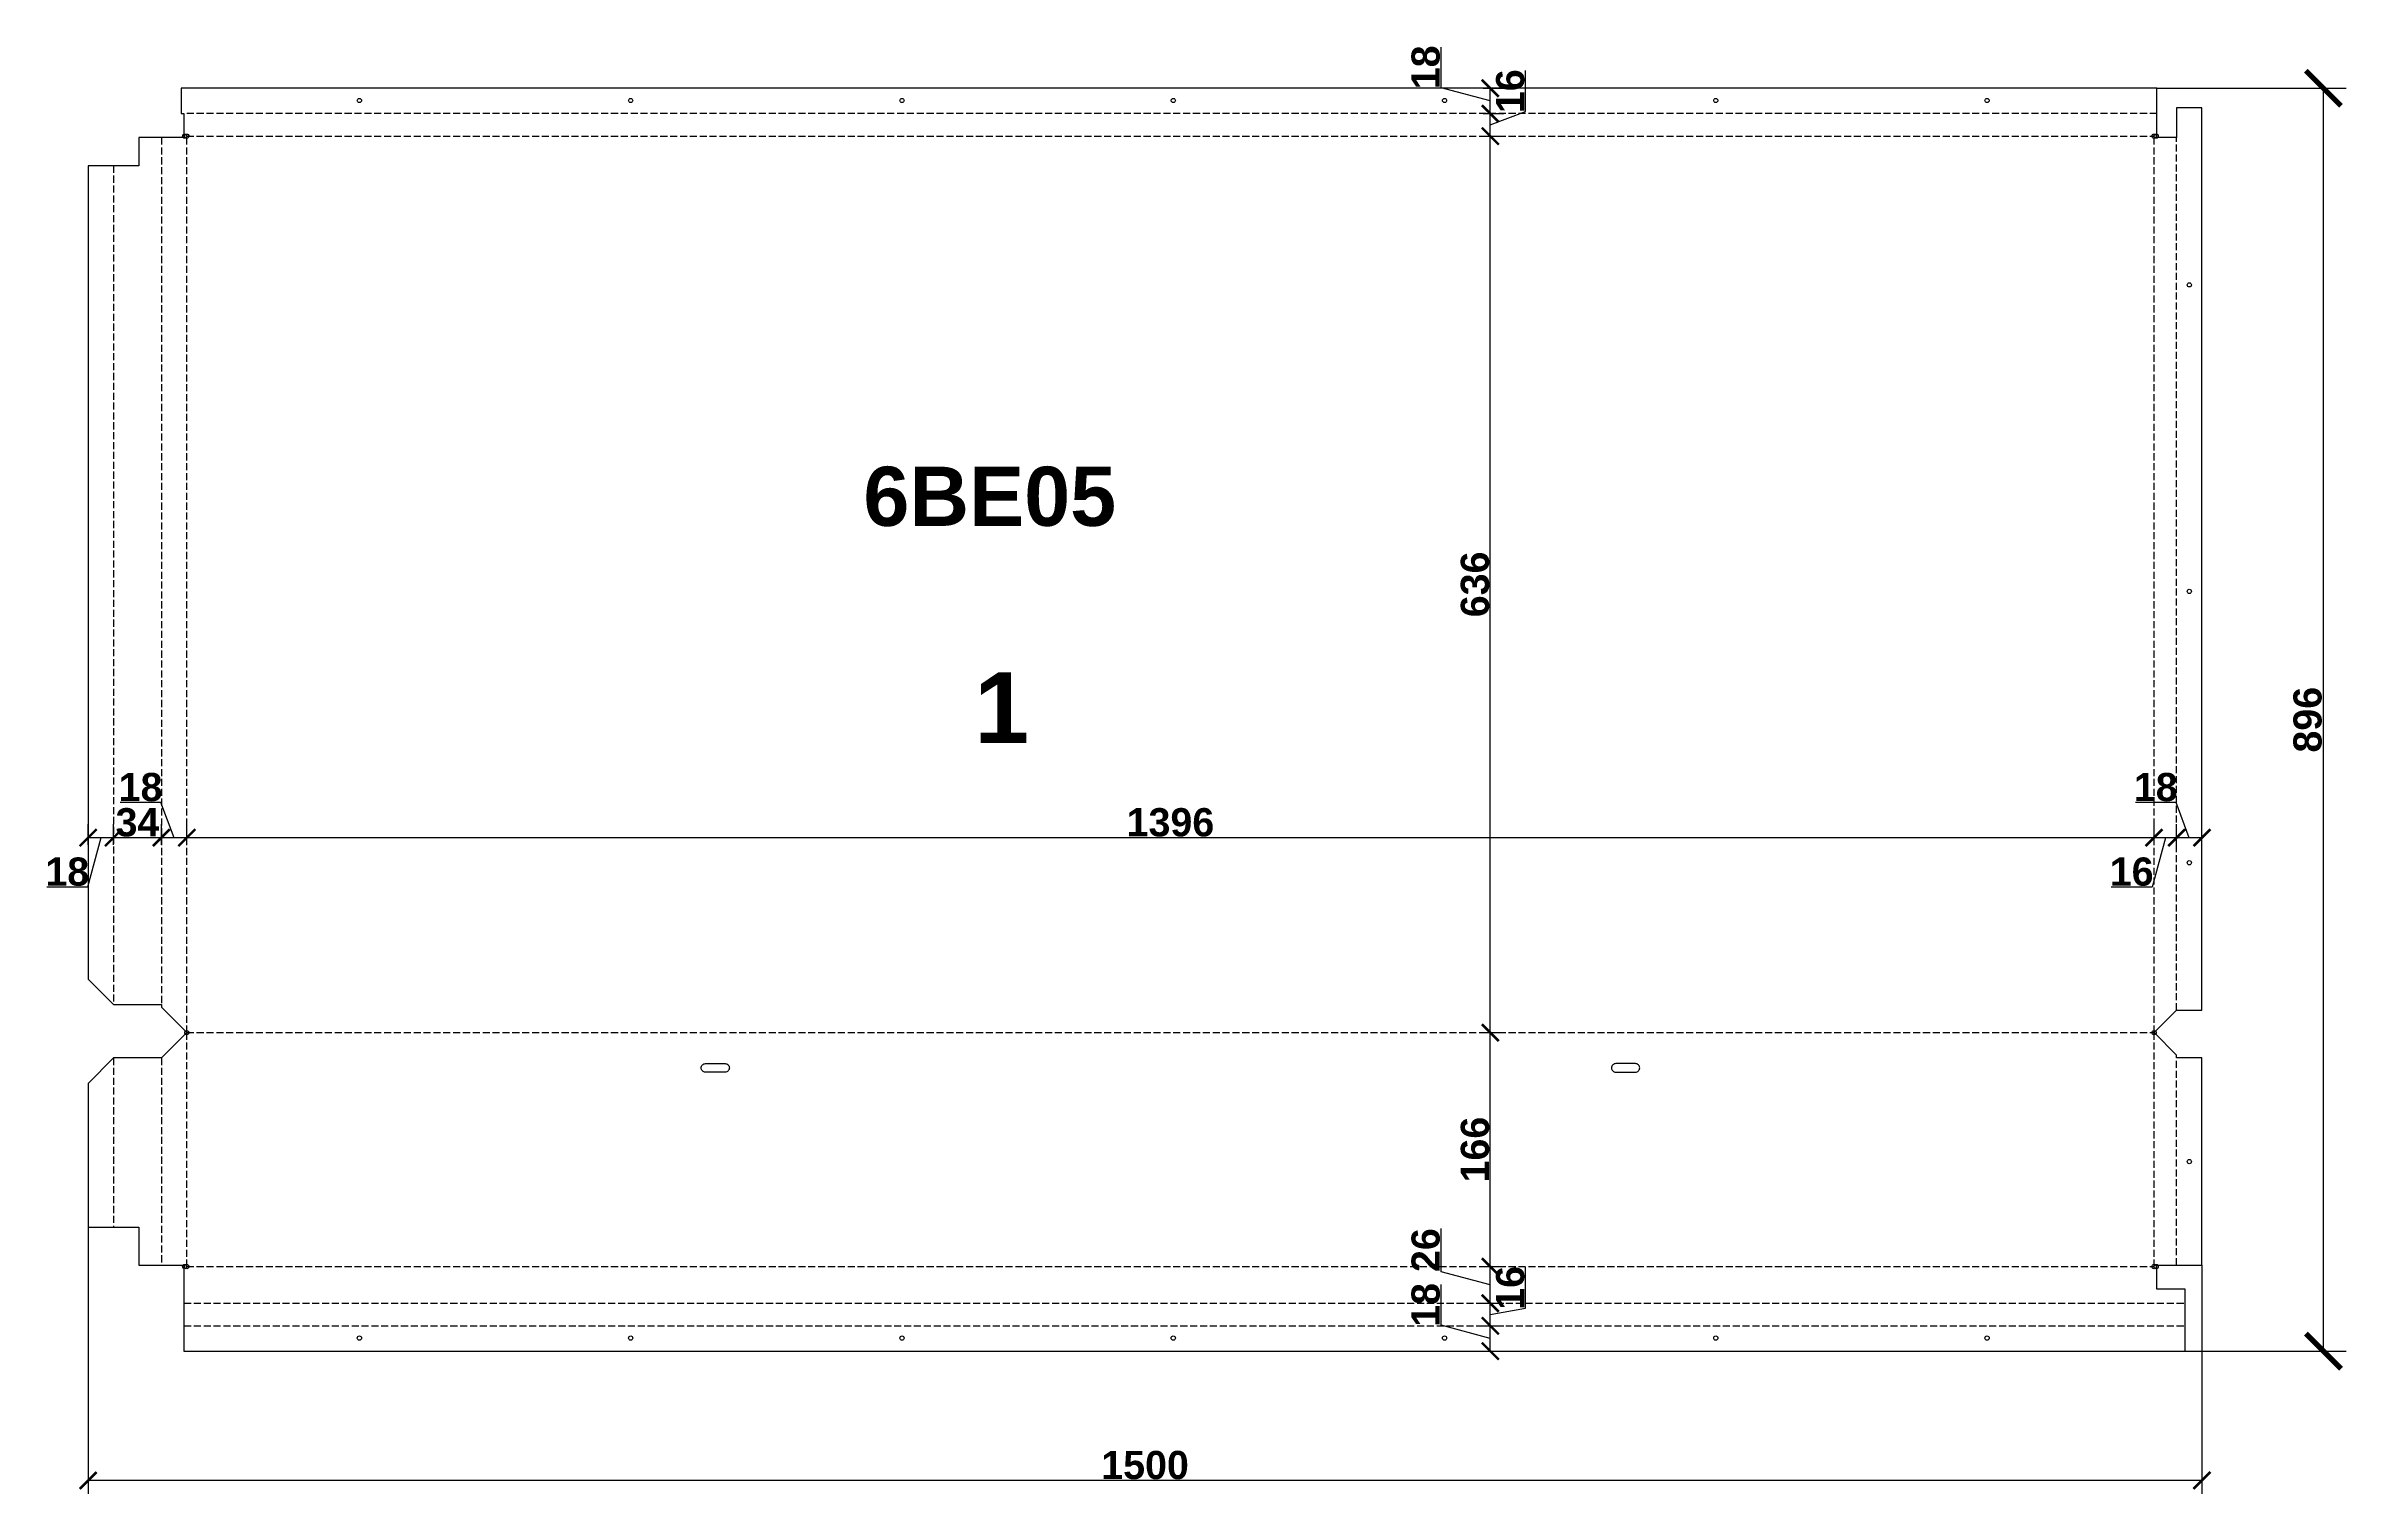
# Model space of a CAD drawing. Header units: millimetres. Extents: x -27960 to -26328, y 64860 to 65887.
import ezdxf
from ezdxf.enums import TextEntityAlignment as Align

# ---------------------------------------------------------------- set-up
doc = ezdxf.new("R2010")
doc.units = ezdxf.units.MM
doc.linetypes.add('CncKadLineStyle_Dot', pattern=[7, 5, -2, 0])
doc.linetypes.add('DASHED', pattern=[7, 5, -2, 0])
doc.layers.get('Defpoints').update_dxf_attribs({"color": 3, "lineweight": 0})
for name, color, linetype in [('KNA - BendingIN', 162, 'Continuous'), ('KNA - BendingOUT', 10, 'Continuous'), ('KNA - Contour', 7, 'Continuous'), ('KNA - Dimensions', 134, 'Continuous')]:
    doc.layers.add(name, color=color, linetype=linetype)
doc.layers.add('KNA - PanName', color=7, linetype='Continuous', plot=False)
doc.layers.add('KNA - PanQty', color=40, linetype='Continuous', lineweight=5, plot=False)
doc.styles.add('KNA', font='arialbd.ttf', dxfattribs={"height": 20})
doc.styles.add('MtXpl_ISOCPEUR', font='arialbd.ttf')
doc.dimstyles.new('1 к 30', dxfattribs={"dimscale": 25, "dimtxt": 20, "dimasz": 40, "dimexe": 32, "dimexo": 0, "dimgap": 2, "dimtad": 1, "dimdec": 0, "dimzin": 9, "dimtxsty": 'KNA', "dimblk": 'ARCHTICK', "dimcen": 5, "dimadec": 1, "dimazin": 0, "dimtfac": 1, "dimtdec": 0, "dimtmove": 1, "dimatfit": 3, "dimldrblk": 'OBLIQUE', "dimfxl": 1, "dimarcsym": 1})

# ---------------------------------------------------------------- blocks, each defined once
blk = doc.blocks.new('_ArchTick')
at = {"color": 0, "linetype": 'ByBlock', "const_width": 0.15}
blk.add_lwpolyline([(-0.5, -0.5), (0.5, 0.5)], dxfattribs=at)
blk = doc.blocks.new('*D16')
at = {"layer": 'Defpoints', "color": 0, "transparency": 16777216}
for p in [(-27930.4, 65049.4), (-26430.4, 65022.4), (-27930.4, 64869.7)]:
    blk.add_point(p, dxfattribs=at)
at = {"layer": 'KNA - Dimensions', "color": 0, "lineweight": -2, "transparency": 16777216}
for p, q in [((-27930.4, 65049.4), (-27930.4, 64860.1)), ((-26430.4, 65022.4), (-26430.4, 64860.1)), ((-26430.4, 64869.7), (-27930.4, 64869.7))]:
    blk.add_line(p, q, dxfattribs=at)
at = {"layer": 'KNA - Dimensions', "color": 0, "lineweight": -2, "transparency": 16777216, "xscale": 12, "yscale": 12, "zscale": 12, "rotation": 180}
blk.add_blockref('_ArchTick', (-27930.4, 64869.7), dxfattribs=at)
at = {"layer": 'KNA - Dimensions', "color": 0, "lineweight": -2, "transparency": 16777216, "xscale": 12, "yscale": 12, "zscale": 12}
blk.add_blockref('_ArchTick', (-26430.4, 64869.7), dxfattribs=at)
at = {"layer": 'KNA - Dimensions', "color": 0, "transparency": 16777216, "insert": (-27180.4, 64880.5), "char_height": 20, "attachment_point": 5, "style": 'KNA'}
blk.add_mtext('1500', dxfattribs=at)
blk = doc.blocks.new('_Oblique')
at = {"color": 0, "linetype": 'ByBlock', "lineweight": -2}
blk.add_line((-0.5, -0.5), (0.5, 0.5), dxfattribs=at)
blk = doc.blocks.new('*D15')
at = {"layer": 'Defpoints', "color": 0, "transparency": 16777216}
for p in [(-26462.4, 65857.4), (-26344.2, 65857.4), (-26442.4, 64961.4)]:
    blk.add_point(p, dxfattribs=at)
at = {"layer": 'KNA - Dimensions', "color": 0, "lineweight": -2, "transparency": 16777216}
for p, q in [((-26462.4, 65857.4), (-26328.2, 65857.4)), ((-26344.2, 64961.4), (-26344.2, 65857.4)), ((-26442.4, 64961.4), (-26328.2, 64961.4))]:
    blk.add_line(p, q, dxfattribs=at)
at = {"layer": 'KNA - Dimensions', "color": 0, "lineweight": -2, "transparency": 16777216, "xscale": 25, "yscale": 25, "zscale": 25}
for p, rotation in [((-26344.2, 65857.4), 90), ((-26344.2, 64961.4), 270)]:
    blk.add_blockref('_ArchTick', p, dxfattribs=dict(at, rotation=rotation))
at = {"layer": 'KNA - Dimensions', "color": 0, "transparency": 16777216, "insert": (-26355.4, 65409.4), "char_height": 20, "attachment_point": 5, "rotation": 90, "style": 'KNA'}
blk.add_mtext('896', dxfattribs=at)
blk = doc.blocks.new('*D14')
at = {"layer": 'Defpoints', "color": 0, "transparency": 16777216}
for p in [(-26940.4, 65857.4), (-26935.4, 65857.4), (-26940.4, 65839.4)]:
    blk.add_point(p, dxfattribs=at)
at = {"layer": 'KNA - Dimensions', "color": 0, "lineweight": -2, "transparency": 16777216}
for p, q in [((-26970.4, 65857.8), (-26970.4, 65886.6)), ((-26935.4, 65848.4), (-26970.4, 65857.8)), ((-26940.4, 65857.4), (-26925.8, 65857.4)), ((-26935.4, 65839.4), (-26935.4, 65857.4)), ((-26940.4, 65839.4), (-26925.8, 65839.4))]:
    blk.add_line(p, q, dxfattribs=at)
at = {"layer": 'KNA - Dimensions', "color": 0, "lineweight": -2, "transparency": 16777216, "xscale": 12, "yscale": 12, "zscale": 12}
for p, rotation in [((-26935.4, 65857.4), 90), ((-26935.4, 65839.4), 270)]:
    blk.add_blockref('_ArchTick', p, dxfattribs=dict(at, rotation=rotation))
at = {"layer": 'KNA - Dimensions', "color": 0, "transparency": 16777216, "insert": (-26981.2, 65872.2), "char_height": 20, "attachment_point": 5, "rotation": 90, "style": 'KNA'}
blk.add_mtext('18', dxfattribs=at)
blk = doc.blocks.new('*D13')
at = {"layer": 'Defpoints', "color": 0, "transparency": 16777216}
for p in [(-26940.4, 65839.4), (-26935.4, 65839.4), (-26940.4, 65823.4)]:
    blk.add_point(p, dxfattribs=at)
at = {"layer": 'KNA - Dimensions', "color": 0, "lineweight": -2, "transparency": 16777216}
for p, q in [((-26910.4, 65840.8), (-26910.4, 65869.9)), ((-26940.4, 65839.4), (-26925.8, 65839.4)), ((-26935.4, 65831.4), (-26910.4, 65840.8)), ((-26935.4, 65823.4), (-26935.4, 65839.4)), ((-26940.4, 65823.4), (-26925.8, 65823.4))]:
    blk.add_line(p, q, dxfattribs=at)
at = {"layer": 'KNA - Dimensions', "color": 0, "lineweight": -2, "transparency": 16777216, "xscale": 12, "yscale": 12, "zscale": 12}
for p, rotation in [((-26935.4, 65839.4), 90), ((-26935.4, 65823.4), 270)]:
    blk.add_blockref('_ArchTick', p, dxfattribs=dict(at, rotation=rotation))
at = {"layer": 'KNA - Dimensions', "color": 0, "transparency": 16777216, "insert": (-26921.2, 65855.3), "char_height": 20, "attachment_point": 5, "rotation": 90, "style": 'KNA'}
blk.add_mtext('16', dxfattribs=at)
blk = doc.blocks.new('*D12')
at = {"layer": 'Defpoints', "color": 0, "transparency": 16777216}
for p in [(-26940.4, 65823.4), (-26935.4, 65823.4), (-26940.4, 65187.4)]:
    blk.add_point(p, dxfattribs=at)
at = {"layer": 'KNA - Dimensions', "color": 0, "lineweight": -2, "transparency": 16777216}
for p, q in [((-26940.4, 65823.4), (-26925.8, 65823.4)), ((-26935.4, 65187.4), (-26935.4, 65823.4)), ((-26940.4, 65187.4), (-26925.8, 65187.4))]:
    blk.add_line(p, q, dxfattribs=at)
at = {"layer": 'KNA - Dimensions', "color": 0, "lineweight": -2, "transparency": 16777216, "xscale": 12, "yscale": 12, "zscale": 12}
for p, rotation in [((-26935.4, 65823.4), 90), ((-26935.4, 65187.4), 270)]:
    blk.add_blockref('_ArchTick', p, dxfattribs=dict(at, rotation=rotation))
at = {"layer": 'KNA - Dimensions', "color": 0, "transparency": 16777216, "insert": (-26946.2, 65505.4), "char_height": 20, "attachment_point": 5, "rotation": 90, "style": 'KNA'}
blk.add_mtext('636', dxfattribs=at)
blk = doc.blocks.new('*D11')
at = {"layer": 'Defpoints', "color": 0, "transparency": 16777216}
for p in [(-26940.4, 65187.4), (-26935.4, 65187.4), (-26940.4, 65021.4)]:
    blk.add_point(p, dxfattribs=at)
at = {"layer": 'KNA - Dimensions', "color": 0, "lineweight": -2, "transparency": 16777216}
for p, q in [((-26940.4, 65187.4), (-26925.8, 65187.4)), ((-26935.4, 65021.4), (-26935.4, 65187.4)), ((-26940.4, 65021.4), (-26925.8, 65021.4))]:
    blk.add_line(p, q, dxfattribs=at)
at = {"layer": 'KNA - Dimensions', "color": 0, "lineweight": -2, "transparency": 16777216, "xscale": 12, "yscale": 12, "zscale": 12}
for p, rotation in [((-26935.4, 65187.4), 90), ((-26935.4, 65021.4), 270)]:
    blk.add_blockref('_ArchTick', p, dxfattribs=dict(at, rotation=rotation))
at = {"layer": 'KNA - Dimensions', "color": 0, "transparency": 16777216, "insert": (-26946.2, 65104.4), "char_height": 20, "attachment_point": 5, "rotation": 90, "style": 'KNA'}
blk.add_mtext('166', dxfattribs=at)
blk = doc.blocks.new('*D10')
at = {"layer": 'Defpoints', "color": 0, "transparency": 16777216}
for p in [(-26940.4, 65021.4), (-26935.4, 65021.4), (-26940.4, 64995.4)]:
    blk.add_point(p, dxfattribs=at)
at = {"layer": 'KNA - Dimensions', "color": 0, "lineweight": -2, "transparency": 16777216}
for p, q in [((-26970.4, 65017.8), (-26970.4, 65048.4)), ((-26935.4, 65008.4), (-26970.4, 65017.8)), ((-26940.4, 65021.4), (-26925.8, 65021.4)), ((-26935.4, 64995.4), (-26935.4, 65021.4)), ((-26940.4, 64995.4), (-26925.8, 64995.4))]:
    blk.add_line(p, q, dxfattribs=at)
at = {"layer": 'KNA - Dimensions', "color": 0, "lineweight": -2, "transparency": 16777216, "xscale": 12, "yscale": 12, "zscale": 12}
for p, rotation in [((-26935.4, 65021.4), 90), ((-26935.4, 64995.4), 270)]:
    blk.add_blockref('_ArchTick', p, dxfattribs=dict(at, rotation=rotation))
at = {"layer": 'KNA - Dimensions', "color": 0, "transparency": 16777216, "insert": (-26981.2, 65033.1), "char_height": 20, "attachment_point": 5, "rotation": 90, "style": 'KNA'}
blk.add_mtext('26', dxfattribs=at)
blk = doc.blocks.new('*D9')
at = {"layer": 'Defpoints', "color": 0, "transparency": 16777216}
for p in [(-26940.4, 64995.4), (-26935.4, 64995.4), (-26940.4, 64979.4)]:
    blk.add_point(p, dxfattribs=at)
at = {"layer": 'KNA - Dimensions', "color": 0, "lineweight": -2, "transparency": 16777216}
for p, q in [((-26910.4, 64991.8), (-26910.4, 65020.9)), ((-26940.4, 64995.4), (-26925.8, 64995.4)), ((-26935.4, 64979.4), (-26935.4, 64995.4)), ((-26935.4, 64987.4), (-26910.4, 64991.8)), ((-26940.4, 64979.4), (-26925.8, 64979.4))]:
    blk.add_line(p, q, dxfattribs=at)
at = {"layer": 'KNA - Dimensions', "color": 0, "lineweight": -2, "transparency": 16777216, "xscale": 12, "yscale": 12, "zscale": 12}
for p, rotation in [((-26935.4, 64995.4), 90), ((-26935.4, 64979.4), 270)]:
    blk.add_blockref('_ArchTick', p, dxfattribs=dict(at, rotation=rotation))
at = {"layer": 'KNA - Dimensions', "color": 0, "transparency": 16777216, "insert": (-26921.2, 65006.3), "char_height": 20, "attachment_point": 5, "rotation": 90, "style": 'KNA'}
blk.add_mtext('16', dxfattribs=at)
blk = doc.blocks.new('*D8')
at = {"layer": 'Defpoints', "color": 0, "transparency": 16777216}
for p in [(-26940.4, 64979.4), (-26935.4, 64979.4), (-26940.4, 64961.4)]:
    blk.add_point(p, dxfattribs=at)
at = {"layer": 'KNA - Dimensions', "color": 0, "lineweight": -2, "transparency": 16777216}
for p, q in [((-26970.4, 64979.8), (-26970.4, 65008.6)), ((-26935.4, 64970.4), (-26970.4, 64979.8)), ((-26940.4, 64979.4), (-26925.8, 64979.4)), ((-26935.4, 64961.4), (-26935.4, 64979.4)), ((-26940.4, 64961.4), (-26925.8, 64961.4))]:
    blk.add_line(p, q, dxfattribs=at)
at = {"layer": 'KNA - Dimensions', "color": 0, "lineweight": -2, "transparency": 16777216, "xscale": 12, "yscale": 12, "zscale": 12}
for p, rotation in [((-26935.4, 64979.4), 90), ((-26935.4, 64961.4), 270)]:
    blk.add_blockref('_ArchTick', p, dxfattribs=dict(at, rotation=rotation))
at = {"layer": 'KNA - Dimensions', "color": 0, "transparency": 16777216, "insert": (-26981.2, 64994.2), "char_height": 20, "attachment_point": 5, "rotation": 90, "style": 'KNA'}
blk.add_mtext('18', dxfattribs=at)
blk = doc.blocks.new('*D7')
at = {"layer": 'Defpoints', "color": 0, "transparency": 16777216}
for p in [(-27930.4, 65325.7), (-27930.4, 65320.7), (-27912.4, 65320.7)]:
    blk.add_point(p, dxfattribs=at)
at = {"layer": 'KNA - Dimensions', "color": 0, "lineweight": -2, "transparency": 16777216}
for p, q in [((-27930.4, 65320.7), (-27930.4, 65335.3)), ((-27912.4, 65320.7), (-27912.4, 65335.3)), ((-27921.4, 65325.7), (-27930.8, 65290.7)), ((-27912.4, 65325.7), (-27930.4, 65325.7)), ((-27930.8, 65290.7), (-27959.6, 65290.7))]:
    blk.add_line(p, q, dxfattribs=at)
at = {"layer": 'KNA - Dimensions', "color": 0, "lineweight": -2, "transparency": 16777216, "xscale": 12, "yscale": 12, "zscale": 12, "rotation": 180}
blk.add_blockref('_ArchTick', (-27930.4, 65325.7), dxfattribs=at)
at = {"layer": 'KNA - Dimensions', "color": 0, "lineweight": -2, "transparency": 16777216, "xscale": 12, "yscale": 12, "zscale": 12}
blk.add_blockref('_ArchTick', (-27912.4, 65325.7), dxfattribs=at)
at = {"layer": 'KNA - Dimensions', "color": 0, "transparency": 16777216, "insert": (-27945.2, 65301.5), "char_height": 20, "attachment_point": 5, "style": 'KNA'}
blk.add_mtext('18', dxfattribs=at)
blk = doc.blocks.new('*D6')
at = {"layer": 'Defpoints', "color": 0, "transparency": 16777216}
for p in [(-27912.4, 65325.7), (-27912.4, 65320.7), (-27878.4, 65320.7)]:
    blk.add_point(p, dxfattribs=at)
at = {"layer": 'KNA - Dimensions', "color": 0, "lineweight": -2, "transparency": 16777216}
for p, q in [((-27912.4, 65320.7), (-27912.4, 65335.3)), ((-27878.4, 65320.7), (-27878.4, 65335.3)), ((-27878.4, 65325.7), (-27912.4, 65325.7))]:
    blk.add_line(p, q, dxfattribs=at)
at = {"layer": 'KNA - Dimensions', "color": 0, "lineweight": -2, "transparency": 16777216, "xscale": 12, "yscale": 12, "zscale": 12, "rotation": 180}
blk.add_blockref('_ArchTick', (-27912.4, 65325.7), dxfattribs=at)
at = {"layer": 'KNA - Dimensions', "color": 0, "lineweight": -2, "transparency": 16777216, "xscale": 12, "yscale": 12, "zscale": 12}
blk.add_blockref('_ArchTick', (-27878.4, 65325.7), dxfattribs=at)
at = {"layer": 'KNA - Dimensions', "color": 0, "transparency": 16777216, "insert": (-27895.4, 65336.5), "char_height": 20, "attachment_point": 5, "style": 'KNA'}
blk.add_mtext('34', dxfattribs=at)
blk = doc.blocks.new('*D5')
at = {"layer": 'Defpoints', "color": 0, "transparency": 16777216}
for p in [(-27878.4, 65325.7), (-27878.4, 65320.7), (-27860.4, 65320.7)]:
    blk.add_point(p, dxfattribs=at)
at = {"layer": 'KNA - Dimensions', "color": 0, "lineweight": -2, "transparency": 16777216}
for p, q in [((-27878.8, 65350.7), (-27907.6, 65350.7)), ((-27869.4, 65325.7), (-27878.8, 65350.7)), ((-27878.4, 65320.7), (-27878.4, 65335.3)), ((-27860.4, 65320.7), (-27860.4, 65335.3)), ((-27860.4, 65325.7), (-27878.4, 65325.7))]:
    blk.add_line(p, q, dxfattribs=at)
at = {"layer": 'KNA - Dimensions', "color": 0, "lineweight": -2, "transparency": 16777216, "xscale": 12, "yscale": 12, "zscale": 12, "rotation": 180}
blk.add_blockref('_ArchTick', (-27878.4, 65325.7), dxfattribs=at)
at = {"layer": 'KNA - Dimensions', "color": 0, "lineweight": -2, "transparency": 16777216, "xscale": 12, "yscale": 12, "zscale": 12}
blk.add_blockref('_ArchTick', (-27860.4, 65325.7), dxfattribs=at)
at = {"layer": 'KNA - Dimensions', "color": 0, "transparency": 16777216, "insert": (-27893.2, 65361.5), "char_height": 20, "attachment_point": 5, "style": 'KNA'}
blk.add_mtext('18', dxfattribs=at)
blk = doc.blocks.new('*D4')
at = {"layer": 'Defpoints', "color": 0, "transparency": 16777216}
for p in [(-27860.4, 65325.7), (-27860.4, 65320.7), (-26464.4, 65320.7)]:
    blk.add_point(p, dxfattribs=at)
at = {"layer": 'KNA - Dimensions', "color": 0, "lineweight": -2, "transparency": 16777216}
for p, q in [((-27860.4, 65320.7), (-27860.4, 65335.3)), ((-26464.4, 65320.7), (-26464.4, 65335.3)), ((-26464.4, 65325.7), (-27860.4, 65325.7))]:
    blk.add_line(p, q, dxfattribs=at)
at = {"layer": 'KNA - Dimensions', "color": 0, "lineweight": -2, "transparency": 16777216, "xscale": 12, "yscale": 12, "zscale": 12, "rotation": 180}
blk.add_blockref('_ArchTick', (-27860.4, 65325.7), dxfattribs=at)
at = {"layer": 'KNA - Dimensions', "color": 0, "lineweight": -2, "transparency": 16777216, "xscale": 12, "yscale": 12, "zscale": 12}
blk.add_blockref('_ArchTick', (-26464.4, 65325.7), dxfattribs=at)
at = {"layer": 'KNA - Dimensions', "color": 0, "transparency": 16777216, "insert": (-27162.4, 65336.5), "char_height": 20, "attachment_point": 5, "style": 'KNA'}
blk.add_mtext('1396', dxfattribs=at)
blk = doc.blocks.new('*D3')
at = {"layer": 'Defpoints', "color": 0, "transparency": 16777216}
for p in [(-26464.4, 65325.7), (-26464.4, 65320.7), (-26448.4, 65320.7)]:
    blk.add_point(p, dxfattribs=at)
at = {"layer": 'KNA - Dimensions', "color": 0, "lineweight": -2, "transparency": 16777216}
for p, q in [((-26464.4, 65320.7), (-26464.4, 65335.3)), ((-26448.4, 65320.7), (-26448.4, 65335.3)), ((-26456.4, 65325.7), (-26465.8, 65290.7)), ((-26448.4, 65325.7), (-26464.4, 65325.7)), ((-26465.8, 65290.7), (-26494.8, 65290.7))]:
    blk.add_line(p, q, dxfattribs=at)
at = {"layer": 'KNA - Dimensions', "color": 0, "lineweight": -2, "transparency": 16777216, "xscale": 12, "yscale": 12, "zscale": 12, "rotation": 180}
blk.add_blockref('_ArchTick', (-26464.4, 65325.7), dxfattribs=at)
at = {"layer": 'KNA - Dimensions', "color": 0, "lineweight": -2, "transparency": 16777216, "xscale": 12, "yscale": 12, "zscale": 12}
blk.add_blockref('_ArchTick', (-26448.4, 65325.7), dxfattribs=at)
at = {"layer": 'KNA - Dimensions', "color": 0, "transparency": 16777216, "insert": (-26480.3, 65301.5), "char_height": 20, "attachment_point": 5, "style": 'KNA'}
blk.add_mtext('16', dxfattribs=at)
blk = doc.blocks.new('*D2')
at = {"layer": 'Defpoints', "color": 0, "transparency": 16777216}
for p in [(-26448.4, 65325.7), (-26448.4, 65320.7), (-26430.4, 65320.7)]:
    blk.add_point(p, dxfattribs=at)
at = {"layer": 'KNA - Dimensions', "color": 0, "lineweight": -2, "transparency": 16777216}
for p, q in [((-26448.8, 65350.7), (-26477.6, 65350.7)), ((-26439.4, 65325.7), (-26448.8, 65350.7)), ((-26448.4, 65320.7), (-26448.4, 65335.3)), ((-26430.4, 65320.7), (-26430.4, 65335.3)), ((-26430.4, 65325.7), (-26448.4, 65325.7))]:
    blk.add_line(p, q, dxfattribs=at)
at = {"layer": 'KNA - Dimensions', "color": 0, "lineweight": -2, "transparency": 16777216, "xscale": 12, "yscale": 12, "zscale": 12, "rotation": 180}
blk.add_blockref('_ArchTick', (-26448.4, 65325.7), dxfattribs=at)
at = {"layer": 'KNA - Dimensions', "color": 0, "lineweight": -2, "transparency": 16777216, "xscale": 12, "yscale": 12, "zscale": 12}
blk.add_blockref('_ArchTick', (-26430.4, 65325.7), dxfattribs=at)
at = {"layer": 'KNA - Dimensions', "color": 0, "transparency": 16777216, "insert": (-26463.2, 65361.5), "char_height": 20, "attachment_point": 5, "style": 'KNA'}
blk.add_mtext('18', dxfattribs=at)

msp = doc.modelspace()

# ---------------------------------------------------------------- linework, layer by layer
at = {"layer": 'KNA - BendingIN', "linetype": 'DASHED'}
for p, q in [((-27860.4, 65187.4), (-27860.4, 65823.4)), ((-27860.4, 65823.4), (-26464.4, 65823.4)), ((-26464.4, 65187.4), (-26464.4, 65823.4)), ((-27912.4, 65802.4), (-27912.4, 65207.4)), ((-27860.4, 65021.4), (-27860.4, 65187.4)), ((-27860.4, 65187.4), (-26464.4, 65187.4)), ((-26464.4, 65021.4), (-26464.4, 65187.4)), ((-27912.4, 65169.4), (-27912.4, 65049.4)), ((-27860.4, 65021.4), (-26464.4, 65021.4)), ((-27862.4, 64995.4), (-26442.4, 64995.4))]:
    msp.add_line(p, q, dxfattribs=at)
at = {"layer": 'KNA - BendingOUT', "linetype": 'CncKadLineStyle_Dot'}
for p, q in [((-26462.4, 65839.4), (-27862.4, 65839.4)), ((-27878.4, 65822.4), (-27878.4, 65207.4)), ((-26448.4, 65203.4), (-26448.4, 65822.4)), ((-27878.4, 65169.4), (-27878.4, 65022.4)), ((-26448.4, 65022.4), (-26448.4, 65169.4))]:
    msp.add_line(p, q, dxfattribs=at)
at = {"layer": 'KNA - BendingOUT', "linetype": 'DASHED'}
msp.add_line((-27862.4, 64979.4), (-26442.4, 64979.4), dxfattribs=at)
at = {"layer": 'KNA - Contour'}
msp.add_lwpolyline([(-26448.4, 65822.4), (-26462.4, 65822.4), (-26462.4, 65857.4), (-27864.4, 65857.4), (-27864.4, 65839.4), (-27862.4, 65839.4), (-27862.4, 65822.4), (-27894.4, 65822.4), (-27894.4, 65802.4), (-27930.4, 65802.4), (-27930.4, 65225.4), (-27912.4, 65207.4), (-27878.4, 65207.4), (-27878.4, 65205.4), (-27860.4, 65187.4), (-27878.4, 65169.4), (-27912.4, 65169.4), (-27930.4, 65151.4), (-27930.4, 65049.4), (-27894.4, 65049.4), (-27894.4, 65022.4), (-27862.4, 65022.4), (-27862.4, 64961.4), (-26442.4, 64961.4), (-26442.4, 65005.4), (-26462.4, 65005.4), (-26462.4, 65022.4), (-26448.4, 65022.4), (-26448.4, 65022.4), (-26430.4, 65022.4), (-26430.4, 65169.4), (-26448.4, 65169.4), (-26448.4, 65171.4), (-26464.4, 65187.4), (-26448.4, 65203.4), (-26430.4, 65203.4), (-26430.4, 65843.4), (-26448.4, 65843.4)], close=True, dxfattribs=at)
for points in [[(-27492.4, 65165.4), (-27478.4, 65165.4, -0.414214), (-27475.4, 65162.4, -0.414214), (-27478.4, 65159.4), (-27492.4, 65159.4, -0.414214), (-27495.4, 65162.4, -0.414214)], [(-26832.4, 65165.4), (-26846.4, 65165.4, 0.414214), (-26849.4, 65162.4, 0.414214), (-26846.4, 65159.4), (-26832.4, 65159.4, 0.414214), (-26829.4, 65162.4, 0.414214)]]:
    msp.add_lwpolyline(points, format="xyb", close=True, dxfattribs=at)
for centre in [(-27737.9, 65848.7), (-27545.4, 65848.7), (-27352.9, 65848.7), (-27160.4, 65848.7), (-26967.9, 65848.7), (-26775.4, 65848.7), (-26582.9, 65848.7), (-27861.9, 65823.4), (-27860.4, 65823.4), (-26464.4, 65823.4), (-26462.9, 65823.4), (-26439.4, 65717.9), (-26439.4, 65500.4), (-26439.4, 65307.9), (-27860.4, 65187.4), (-26464.4, 65187.4), (-26439.4, 65095.9), (-27861.9, 65021.4), (-27860.4, 65021.4), (-26464.4, 65021.4), (-26462.9, 65021.4), (-27737.9, 64970.7), (-27545.4, 64970.7), (-27352.9, 64970.7), (-27160.4, 64970.7), (-26967.9, 64970.7), (-26775.4, 64970.7), (-26582.9, 64970.7)]:
    msp.add_circle(centre, 1.5, dxfattribs=at)

# ---------------------------------------------------------------- texts
at = {"layer": 'KNA - PanName', "color": 84, "style": 'MtXpl_ISOCPEUR'}
msp.add_text('6BE05', height=42, dxfattribs=at).set_placement((-27290.6, 65567.9), align=Align.MIDDLE_CENTER)
at = {"layer": 'KNA - PanQty', "style": 'MtXpl_ISOCPEUR'}
msp.add_text('1', height=50, dxfattribs=at).set_placement((-27282.1, 65417.9), align=Align.MIDDLE_CENTER)

# ---------------------------------------------------------------- dimensions: what is measured, and where the dimension line sits
at = {"layer": 'KNA - Dimensions'}
for base, p1, p2, angle, picture, middle in [((-26935.4, 65857.4), (-26940.4, 65839.4), (-26940.4, 65857.4), 90, '*D14', (-26970.4, 65858.4)), ((-26935.4, 65839.4), (-26940.4, 65823.4), (-26940.4, 65839.4), 90, '*D13', (-26910.4, 65841.4)), ((-27878.4, 65325.7), (-27860.4, 65320.7), (-27878.4, 65320.7), 180, '*D5', (-27879.4, 65350.7)), ((-26448.4, 65325.7), (-26430.4, 65320.7), (-26448.4, 65320.7), 180, '*D2', (-26449.4, 65350.7)), ((-27930.4, 65325.7), (-27912.4, 65320.7), (-27930.4, 65320.7), 180, '*D7', (-27931.4, 65290.7)), ((-26464.4, 65325.7), (-26448.4, 65320.7), (-26464.4, 65320.7), 180, '*D3', (-26466.4, 65290.7)), ((-26935.4, 65021.4), (-26940.4, 64995.4), (-26940.4, 65021.4), 90, '*D10', (-26970.4, 65018.4)), ((-26935.4, 64979.4), (-26940.4, 64961.4), (-26940.4, 64979.4), 90, '*D8', (-26970.4, 64980.4)), ((-26935.4, 64995.4), (-26940.4, 64979.4), (-26940.4, 64995.4), 90, '*D9', (-26910.4, 64992.4))]:
    dim = msp.add_linear_dim(base=base, p1=p1, p2=p2, angle=angle, dimstyle='1 к 30', override={"dimscale": 0.3, "dimdec": 0, "dimtxsty": 'KNA', "dimadec": 1}, dxfattribs=at)
    dim.commit()
    dim.dimension.update_dxf_attribs({"geometry": picture, "text_midpoint": middle, "dimtype": 128})
for base, p1, p2, angle, override, picture, middle in [((-26344.2, 65857.4), (-26442.4, 64961.4), (-26462.4, 65857.4), 90, {"dimscale": 0.5, "dimasz": 50, "dimdec": 0, "dimtxsty": 'KNA', "dimadec": 1}, '*D15', (-26355.4, 65409.4)), ((-26935.4, 65823.4), (-26940.4, 65187.4), (-26940.4, 65823.4), 90, {"dimscale": 0.3, "dimdec": 0, "dimtxsty": 'KNA', "dimadec": 1}, '*D12', (-26946.2, 65505.4)), ((-27912.4, 65325.7), (-27878.4, 65320.7), (-27912.4, 65320.7), 180, {"dimscale": 0.3, "dimdec": 0, "dimtxsty": 'KNA', "dimadec": 1}, '*D6', (-27895.4, 65336.5)), ((-27860.4, 65325.7), (-26464.4, 65320.7), (-27860.4, 65320.7), 180, {"dimscale": 0.3, "dimdec": 0, "dimtxsty": 'KNA', "dimadec": 1}, '*D4', (-27162.4, 65336.5)), ((-26935.4, 65187.4), (-26940.4, 65021.4), (-26940.4, 65187.4), 90, {"dimscale": 0.3, "dimdec": 0, "dimtxsty": 'KNA', "dimadec": 1}, '*D11', (-26946.2, 65104.4)), ((-27930.4, 64869.7), (-26430.4, 65022.4), (-27930.4, 65049.4), 180, {"dimscale": 0.3}, '*D16', (-27180.4, 64880.5))]:
    dim = msp.add_linear_dim(base=base, p1=p1, p2=p2, angle=angle, dimstyle='1 к 30', override=override, dxfattribs=at)
    dim.commit()
    dim.dimension.update_dxf_attribs({"geometry": picture, "text_midpoint": middle})

doc.saveas('drawing.dxf')
